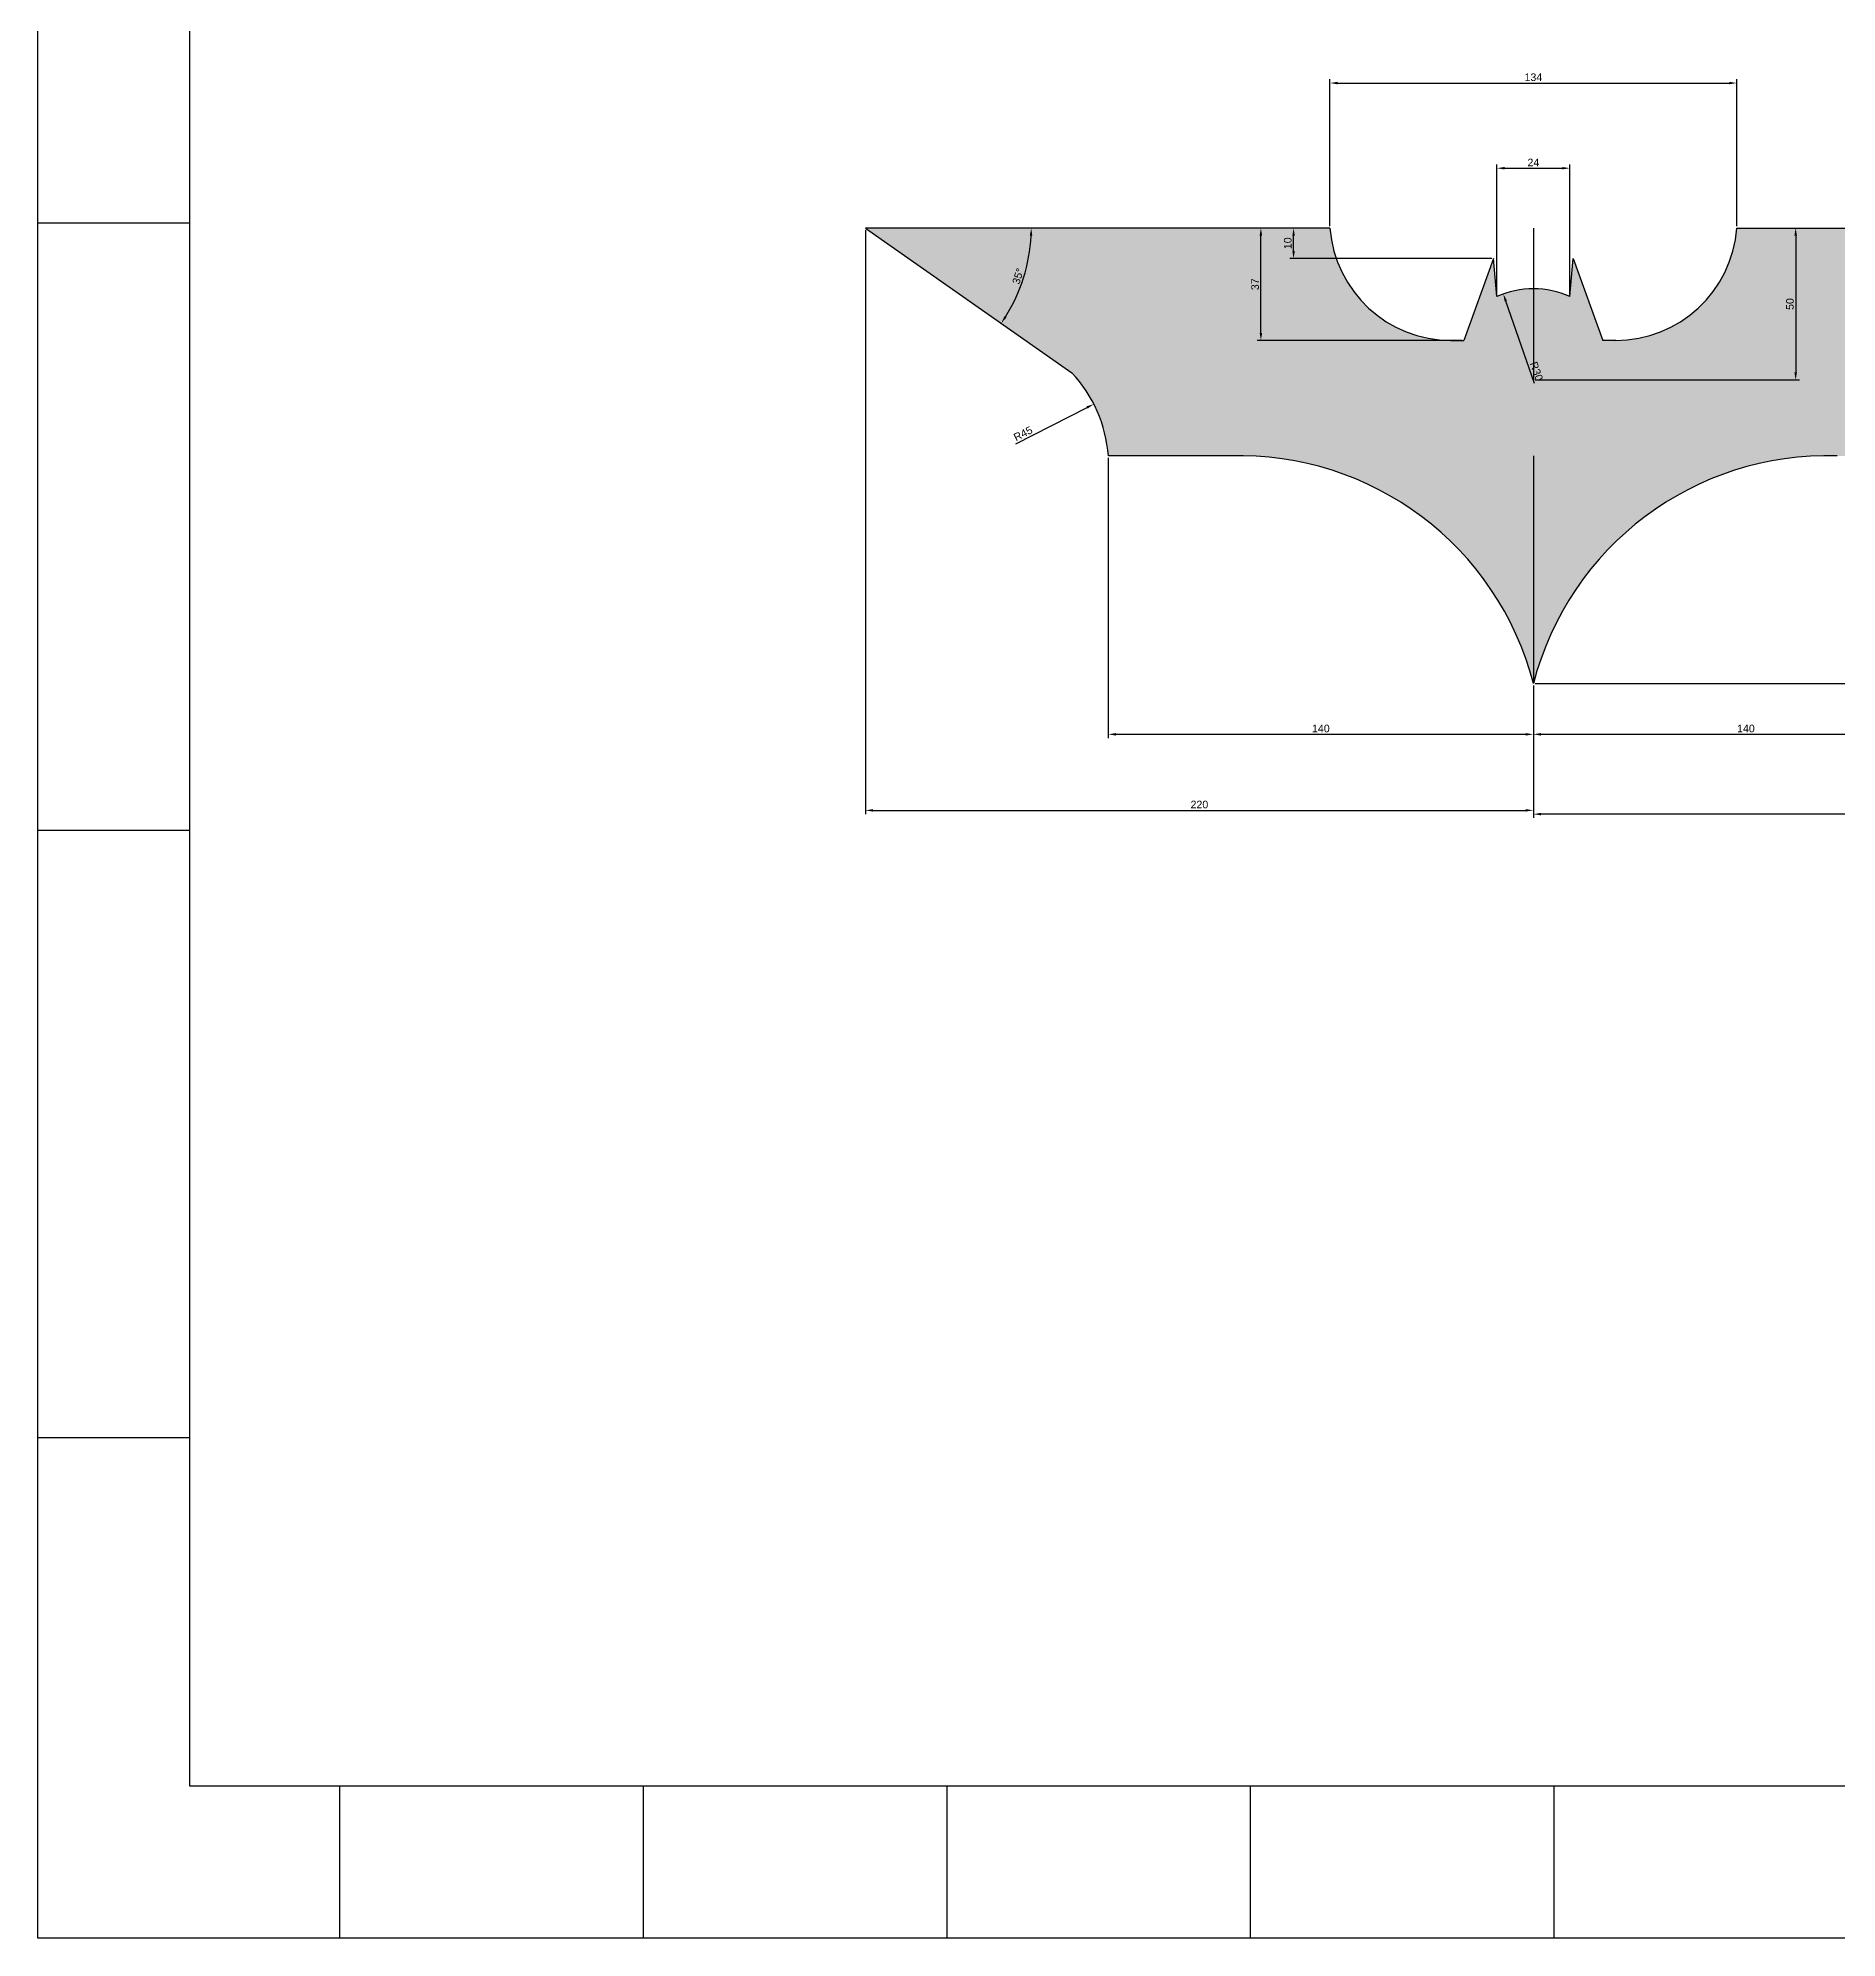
# Model space of a CAD drawing. Header units: millimetres. Extents: x 1553 to 2551, y 517 to 1646.
# Drawn here: x 1553 to 2145, y 517 to 1142 of the extents above; entities that cross this region are included whole.
import ezdxf

# ---------------------------------------------------------------- set-up
doc = ezdxf.new("R2010")
doc.units = ezdxf.units.MM
doc.styles.get("Standard").update_dxf_attribs({"font": 'arial.ttf'})
doc.dimstyles.new('ISO-25', dxfattribs={"dimtxt": 2.5, "dimasz": 2.5, "dimexe": 1.25, "dimexo": 0.625, "dimtad": 1, "dimtxsty": 'Standard', "dimcen": 2.5, "dimadec": 0, "dimazin": 0, "dimtfac": 1, "dimtmove": 0, "dimatfit": 3, "dimfxl": 1, "dimarcsym": 0})

# ---------------------------------------------------------------- blocks, each defined once
blk = doc.blocks.new('*D46')
at = {"color": 0, "lineweight": -2, "transparency": 16777216}
for p, q in [((1905.21, 1004.1), (1905.21, 911.79)), ((2045.21, 929.1), (2045.21, 911.79)), ((1907.71, 913.04), (2042.71, 913.04))]:
    blk.add_line(p, q, dxfattribs=at)
at = {"color": 0, "transparency": 16777216}
for points in [[(1907.71, 913.45), (1907.71, 912.62), (1905.21, 913.04)], [(2042.71, 913.45), (2042.71, 912.62), (2045.21, 913.04)]]:
    blk.add_solid(points, dxfattribs=at)
at = {"layer": 'Defpoints', "color": 0, "transparency": 16777216}
for p in [(1905.21, 1004.73), (2045.21, 929.73), (2045.21, 913.04)]:
    blk.add_point(p, dxfattribs=at)
at = {"color": 0, "transparency": 16777216, "insert": (1975.21, 914.94), "char_height": 2.5, "attachment_point": 5}
blk.add_mtext('140', dxfattribs=at)
blk = doc.blocks.new('*D47')
at = {"color": 0, "lineweight": -2, "transparency": 16777216}
for p, q in [((1825.21, 1079.1), (1825.21, 886.75)), ((2045.21, 929.1), (2045.21, 886.75)), ((1827.71, 888), (2042.71, 888))]:
    blk.add_line(p, q, dxfattribs=at)
at = {"color": 0, "transparency": 16777216}
for points in [[(1827.71, 888.42), (1827.71, 887.59), (1825.21, 888)], [(2042.71, 888.42), (2042.71, 887.59), (2045.21, 888)]]:
    blk.add_solid(points, dxfattribs=at)
at = {"layer": 'Defpoints', "color": 0, "transparency": 16777216}
for p in [(1825.21, 1079.73), (2045.21, 929.73), (2045.21, 888)]:
    blk.add_point(p, dxfattribs=at)
at = {"color": 0, "transparency": 16777216, "insert": (1935.21, 889.91), "char_height": 2.5, "attachment_point": 5}
blk.add_mtext('220', dxfattribs=at)
blk = doc.blocks.new('*D48')
at = {"color": 0, "lineweight": -2, "transparency": 16777216}
for p, q in [((2185.21, 1004.1), (2185.21, 911.79)), ((2045.21, 929.1), (2045.21, 911.79)), ((2047.71, 913.04), (2182.71, 913.04))]:
    blk.add_line(p, q, dxfattribs=at)
at = {"color": 0, "transparency": 16777216}
for points in [[(2047.71, 913.45), (2047.71, 912.62), (2045.21, 913.04)], [(2182.71, 913.45), (2182.71, 912.62), (2185.21, 913.04)]]:
    blk.add_solid(points, dxfattribs=at)
at = {"layer": 'Defpoints', "color": 0, "transparency": 16777216}
for p in [(2185.21, 1004.73), (2045.21, 929.73), (2185.21, 913.04)]:
    blk.add_point(p, dxfattribs=at)
at = {"color": 0, "transparency": 16777216, "insert": (2115.21, 914.94), "char_height": 2.5, "attachment_point": 5}
blk.add_mtext('140', dxfattribs=at)
blk = doc.blocks.new('*D49')
at = {"color": 0, "lineweight": -2, "transparency": 16777216}
for p, q in [((2265.21, 1079.1), (2265.21, 885.5)), ((2045.21, 929.1), (2045.21, 885.5)), ((2262.71, 886.75), (2047.71, 886.75))]:
    blk.add_line(p, q, dxfattribs=at)
at = {"color": 0, "transparency": 16777216}
for points in [[(2047.71, 887.17), (2047.71, 886.34), (2045.21, 886.75)], [(2262.71, 887.17), (2262.71, 886.34), (2265.21, 886.75)]]:
    blk.add_solid(points, dxfattribs=at)
at = {"layer": 'Defpoints', "color": 0, "transparency": 16777216}
for p in [(2265.21, 1079.73), (2045.21, 929.73), (2045.21, 886.75)]:
    blk.add_point(p, dxfattribs=at)
at = {"color": 0, "transparency": 16777216, "insert": (2155.21, 888.66), "char_height": 2.5, "attachment_point": 5}
blk.add_mtext('220', dxfattribs=at)
blk = doc.blocks.new('*D50')
at = {"color": 0, "lineweight": -2, "transparency": 16777216}
blk.add_line((1874.77, 1008.72), (1898.21, 1020.66), dxfattribs=at)
at = {"color": 0, "transparency": 16777216}
blk.add_solid([(1898.03, 1021.03), (1898.4, 1020.29), (1900.44, 1021.79)], dxfattribs=at)
at = {"layer": 'Defpoints', "color": 0, "transparency": 16777216}
for p in [(1900.44, 1021.79), (1860.34, 1001.38)]:
    blk.add_point(p, dxfattribs=at)
at = {"color": 0, "transparency": 16777216, "insert": (1877.13, 1012.06), "char_height": 2.5, "attachment_point": 5, "rotation": 26.97599}
blk.add_mtext('R45', dxfattribs=at)
blk = doc.blocks.new('*D51')
at = {"color": 0, "lineweight": -2, "transparency": 16777216}
blk.add_arc((1825.21, 1079.73), 54.6, 327.62346, 357.37654, dxfattribs=at)
at = {"color": 0, "transparency": 16777216}
for points in [[(1879.34, 1077.24), (1880.18, 1077.22), (1879.82, 1079.73)], [(1871.68, 1050.26), (1870.98, 1050.72), (1869.94, 1048.41)]]:
    blk.add_solid(points, dxfattribs=at)
at = {"layer": 'Defpoints', "color": 0, "transparency": 16777216}
for p in [(1825.21, 1079.73), (1825.21, 1079.73), (1978.21, 1079.73), (1875.35, 1058.1), (1893.2, 1032.12)]:
    blk.add_point(p, dxfattribs=at)
at = {"color": 0, "transparency": 16777216, "insert": (1875.48, 1063.88), "char_height": 2.5, "attachment_point": 5, "rotation": 72.5}
blk.add_mtext('35°', dxfattribs=at)
blk = doc.blocks.new('*D52')
at = {"color": 0, "lineweight": -2, "transparency": 16777216}
for p, q in [((1977.59, 1079.73), (1954.21, 1079.73)), ((1955.46, 1045.23), (1955.46, 1077.23)), ((2021.67, 1042.73), (1954.21, 1042.73))]:
    blk.add_line(p, q, dxfattribs=at)
at = {"color": 0, "transparency": 16777216}
for points in [[(1955.04, 1077.23), (1955.88, 1077.23), (1955.46, 1079.73)], [(1955.04, 1045.23), (1955.88, 1045.23), (1955.46, 1042.73)]]:
    blk.add_solid(points, dxfattribs=at)
at = {"layer": 'Defpoints', "color": 0, "transparency": 16777216}
for p in [(1955.46, 1079.73), (1978.21, 1079.73), (2022.29, 1042.73)]:
    blk.add_point(p, dxfattribs=at)
at = {"color": 0, "transparency": 16777216, "insert": (1953.56, 1061.23), "char_height": 2.5, "attachment_point": 5, "rotation": 90}
blk.add_mtext('37', dxfattribs=at)
blk = doc.blocks.new('*D53')
at = {"color": 0, "lineweight": -2, "transparency": 16777216}
for p, q in [((1977.59, 1079.73), (1964.98, 1079.73)), ((1966.23, 1072.23), (1966.23, 1077.23)), ((2031.5, 1069.73), (1964.98, 1069.73))]:
    blk.add_line(p, q, dxfattribs=at)
at = {"color": 0, "transparency": 16777216}
for points in [[(1965.82, 1077.23), (1966.65, 1077.23), (1966.23, 1079.73)], [(1965.82, 1072.23), (1966.65, 1072.23), (1966.23, 1069.73)]]:
    blk.add_solid(points, dxfattribs=at)
at = {"layer": 'Defpoints', "color": 0, "transparency": 16777216}
for p in [(1966.23, 1079.73), (1978.21, 1079.73), (2032.12, 1069.73)]:
    blk.add_point(p, dxfattribs=at)
at = {"color": 0, "transparency": 16777216, "insert": (1964.33, 1074.73), "char_height": 2.5, "attachment_point": 5, "rotation": 90}
blk.add_mtext('10', dxfattribs=at)
blk = doc.blocks.new('*D54')
at = {"color": 0, "lineweight": -2, "transparency": 16777216}
for p, q in [((2112.84, 1079.73), (2132.85, 1079.73)), ((2131.6, 1077.23), (2131.6, 1032.23)), ((2045.84, 1029.73), (2132.85, 1029.73))]:
    blk.add_line(p, q, dxfattribs=at)
at = {"color": 0, "transparency": 16777216}
for points in [[(2131.18, 1077.23), (2132.01, 1077.23), (2131.6, 1079.73)], [(2131.18, 1032.23), (2132.01, 1032.23), (2131.6, 1029.73)]]:
    blk.add_solid(points, dxfattribs=at)
at = {"layer": 'Defpoints', "color": 0, "transparency": 16777216}
for p in [(2112.21, 1079.73), (2045.21, 1029.73), (2131.6, 1029.73)]:
    blk.add_point(p, dxfattribs=at)
at = {"color": 0, "transparency": 16777216, "insert": (2129.7, 1054.73), "char_height": 2.5, "attachment_point": 5, "rotation": 90}
blk.add_mtext('50', dxfattribs=at)
blk = doc.blocks.new('*D55')
at = {"color": 0, "lineweight": -2, "transparency": 16777216}
blk.add_line((2045.63, 1028.54), (2036.13, 1055.68), dxfattribs=at)
at = {"color": 0, "transparency": 16777216}
blk.add_solid([(2036.52, 1055.82), (2035.74, 1055.55), (2035.3, 1058.04)], dxfattribs=at)
at = {"layer": 'Defpoints', "color": 0, "transparency": 16777216}
for p in [(2035.3, 1058.04), (2045.21, 1029.73)]:
    blk.add_point(p, dxfattribs=at)
at = {"color": 0, "transparency": 16777216, "insert": (2046.23, 1032.58), "char_height": 2.5, "attachment_point": 5, "rotation": 289.29027}
blk.add_mtext('R30', dxfattribs=at)
blk = doc.blocks.new('*D56')
at = {"color": 0, "lineweight": -2, "transparency": 16777216}
for p, q in [((2033.21, 1057.85), (2033.21, 1100.7)), ((2035.71, 1099.45), (2054.71, 1099.45)), ((2057.21, 1057.85), (2057.21, 1100.7))]:
    blk.add_line(p, q, dxfattribs=at)
at = {"color": 0, "transparency": 16777216}
for points in [[(2035.71, 1099.86), (2035.71, 1099.03), (2033.21, 1099.45)], [(2054.71, 1099.86), (2054.71, 1099.03), (2057.21, 1099.45)]]:
    blk.add_solid(points, dxfattribs=at)
at = {"layer": 'Defpoints', "color": 0, "transparency": 16777216}
for p in [(2057.21, 1099.45), (2033.21, 1057.22), (2057.21, 1057.22)]:
    blk.add_point(p, dxfattribs=at)
at = {"color": 0, "transparency": 16777216, "insert": (2045.21, 1101.33), "char_height": 2.5, "attachment_point": 5}
blk.add_mtext('24', dxfattribs=at)
blk = doc.blocks.new('*D57')
at = {"color": 0, "lineweight": -2, "transparency": 16777216}
for p, q in [((1978.21, 1080.35), (1978.21, 1128.74)), ((1980.71, 1127.49), (2109.71, 1127.49)), ((2112.21, 1080.35), (2112.21, 1128.74))]:
    blk.add_line(p, q, dxfattribs=at)
at = {"color": 0, "transparency": 16777216}
for points in [[(1980.71, 1127.9), (1980.71, 1127.07), (1978.21, 1127.49)], [(2109.71, 1127.9), (2109.71, 1127.07), (2112.21, 1127.49)]]:
    blk.add_solid(points, dxfattribs=at)
at = {"layer": 'Defpoints', "color": 0, "transparency": 16777216}
for p in [(2112.21, 1127.49), (1978.21, 1079.73), (2112.21, 1079.73)]:
    blk.add_point(p, dxfattribs=at)
at = {"color": 0, "transparency": 16777216, "insert": (2045.21, 1129.39), "char_height": 2.5, "attachment_point": 5}
blk.add_mtext('134', dxfattribs=at)
blk = doc.blocks.new('*D59')
at = {"color": 0, "lineweight": -2, "transparency": 16777216}
for p, q in [((2185.84, 1004.73), (2324.89, 1004.73)), ((2323.64, 1002.23), (2323.64, 932.23)), ((2045.84, 929.73), (2324.89, 929.73))]:
    blk.add_line(p, q, dxfattribs=at)
at = {"color": 0, "transparency": 16777216}
for points in [[(2323.22, 1002.23), (2324.05, 1002.23), (2323.64, 1004.73)], [(2323.22, 932.23), (2324.05, 932.23), (2323.64, 929.73)]]:
    blk.add_solid(points, dxfattribs=at)
at = {"layer": 'Defpoints', "color": 0, "transparency": 16777216}
for p in [(2185.21, 1004.73), (2045.21, 929.73), (2323.64, 929.73)]:
    blk.add_point(p, dxfattribs=at)
at = {"color": 0, "transparency": 16777216, "insert": (2321.74, 967.23), "char_height": 2.5, "attachment_point": 5, "rotation": 90}
blk.add_mtext('75', dxfattribs=at)

msp = doc.modelspace()

# ---------------------------------------------------------------- hatches: boundary and pattern name
h = msp.add_hatch(color=256)
h.set_gradient(color1=(147, 149, 152), color2=(0, 0, 0), tint=1, name='INVCYLINDER')
h.paths.add_polyline_path([(1978.214, 1079.727), (1825.214, 1079.727), (1893.2, 1032.123, -0.1710532), (1905.214, 1004.727), (1945.214, 1004.727, -0.3510004), (2045.214, 929.727, -0.3510004), (2145.214, 1004.727), (2185.214, 1004.727, -0.1710532), (2197.228, 1032.123), (2265.214, 1079.727), (2112.214, 1079.727, -0.3918481), (2072.402, 1042.727), (2068.135, 1042.727), (2058.308, 1069.727), (2057.214, 1057.223, 0.1032437), (2045.214, 1059.727, 0.1032437), (2033.214, 1057.223), (2032.12, 1069.727), (2022.293, 1042.727), (2018.177, 1042.727, -0.3929392)])
h.paths.add_polyline_path([(1876.986, 1060.025), (1878.95, 1066.254), (1874.036, 1067.803), (1872.072, 1061.574)], flags=24)
h.paths.add_polyline_path([(1956.156, 1058.666), (1956.156, 1063.801), (1951.004, 1063.801), (1951.004, 1058.666)], flags=24)
h.paths.add_polyline_path([(1966.932, 1072.054), (1966.932, 1077.188), (1961.78, 1077.188), (1961.78, 1072.054)], flags=24)
h.paths.add_polyline_path([(2132.295, 1052.171), (2132.295, 1057.306), (2127.143, 1057.306), (2127.143, 1052.171)], flags=24)
h.paths.add_polyline_path([(2042.498, 1035.381), (2045.028, 1028.154), (2049.89, 1029.856), (2047.361, 1037.083)], flags=24)

# ---------------------------------------------------------------- linework, layer by layer
for p, q in [((1602.678, 1081.344), (1552.678, 1081.344)), ((1825.214, 1079.727), (1893.2, 1032.123)), ((1978.214, 1079.727), (1825.214, 1079.727)), ((2045.214, 1079.727), (2045.214, 1029.727)), ((2112.214, 1079.727), (2265.214, 1079.727)), ((2032.12, 1069.727), (2022.293, 1042.727)), ((2033.214, 1057.223), (2032.12, 1069.727)), ((2057.214, 1057.223), (2058.308, 1069.727)), ((2058.308, 1069.727), (2068.135, 1042.727)), ((2018.026, 1042.727), (2022.293, 1042.727)), ((2072.402, 1042.727), (2068.135, 1042.727)), ((1945.214, 1004.727), (1905.214, 1004.727)), ((2045.214, 1004.727), (2045.214, 929.727)), ((1602.678, 881.344), (1552.678, 881.344)), ((1602.678, 681.344), (1552.678, 681.344)), ((1651.975, 566.687), (1651.975, 516.687)), ((1751.975, 566.687), (1751.975, 516.687)), ((1851.975, 566.687), (1851.975, 516.687)), ((1951.975, 566.687), (1951.975, 516.687)), ((2051.975, 566.687), (2051.975, 516.687))]:
    msp.add_line(p, q)
for points in [[(1552.678, 1646.001), (2551.273, 1646.001), (2551.273, 516.687), (1552.678, 516.687)], [(1602.678, 1596.001), (2501.273, 1596.001), (2501.273, 566.687), (1602.678, 566.687)]]:
    msp.add_lwpolyline(points, close=True)
for centre, radius, start, end in [((2018.102, 1082.727), 40, 184.30112, 270.108349), ((2072.327, 1082.727), 40, 269.891651, 355.69888), ((2045.214, 1029.727), 30, 90, 113.578178), ((2045.214, 1029.727), 30, 66.421822, 90), ((1860.339, 1001.38), 45, 4.265935, 43.092681), ((1948.377, 904.778), 100, 14.447915, 91.81229), ((2142.052, 904.778), 100, 88.18771, 165.552085)]:
    msp.add_arc(centre, radius, start, end)

# ---------------------------------------------------------------- dimensions: what is measured, and where the dimension line sits
for base, p1, p2, picture, middle in [((2112.214, 1127.488), (1978.214, 1079.727), (2112.214, 1079.727), '*D57', (2045.214, 1129.39)), ((2057.214, 1099.446), (2033.214, 1057.223), (2057.214, 1057.223), '*D56', (2045.214, 1101.326)), ((2045.214, 888.005), (1825.214, 1079.727), (2045.214, 929.727), '*D47', (1935.214, 889.906)), ((2045.214, 886.755), (2265.214, 1079.727), (2045.214, 929.727), '*D49', (2155.214, 888.656)), ((2045.214, 913.038), (1905.214, 1004.727), (2045.214, 929.727), '*D46', (1975.214, 914.939)), ((2185.214, 913.038), (2045.214, 929.727), (2185.214, 1004.727), '*D48', (2115.214, 914.939))]:
    dim = msp.add_linear_dim(base=base, p1=p1, p2=p2, dimstyle='ISO-25')
    dim.commit()
    dim.dimension.update_dxf_attribs({"geometry": picture, "text_midpoint": middle})
dim = msp.add_angular_dim_2l(base=(1875.353, 1058.1), line1=((1978.214, 1079.727), (1825.214, 1079.727)), line2=((1825.214, 1079.727), (1893.2, 1032.123)), dimstyle='ISO-25')
dim.commit()
dim.dimension.update_dxf_attribs({"geometry": '*D51', "text_midpoint": (1875.477, 1063.88)})
for base, p1, p2, picture, middle in [((1955.46, 1079.727), (2022.293, 1042.727), (1978.214, 1079.727), '*D52', (1953.558, 1061.227)), ((1966.234, 1079.727), (2032.12, 1069.727), (1978.214, 1079.727), '*D53', (1964.333, 1074.727)), ((2131.597, 1029.727), (2112.214, 1079.727), (2045.214, 1029.727), '*D54', (2129.696, 1054.727)), ((2323.638, 929.727), (2185.214, 1004.727), (2045.214, 929.727), '*D59', (2321.741, 967.227))]:
    dim = msp.add_linear_dim(base=base, p1=p1, p2=p2, angle=90, dimstyle='ISO-25')
    dim.commit()
    dim.dimension.update_dxf_attribs({"geometry": picture, "text_midpoint": middle})
for center, mpoint, picture, middle in [((2045.214, 1029.727), (2035.304, 1058.043), '*D55', (2044.437, 1031.947)), ((1860.339, 1001.38), (1900.443, 1021.793), '*D50', (1877.993, 1010.366))]:
    dim = msp.add_radius_dim(center=center, mpoint=mpoint, dimstyle='ISO-25')
    dim.commit()
    dim.dimension.update_dxf_attribs({"geometry": picture, "text_midpoint": middle, "dimtype": 164})

doc.saveas('drawing.dxf')
